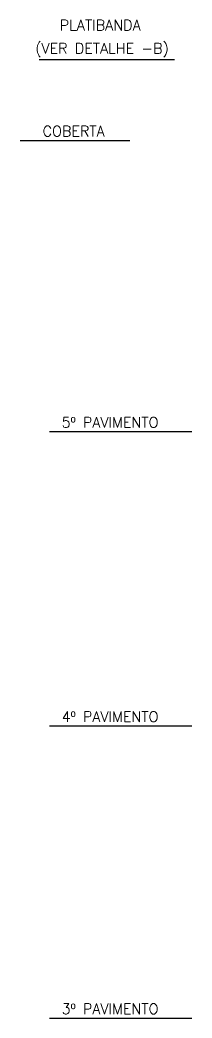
# Model space of a CAD drawing. Header units: millimetres. Extents: x 42 to 552, y 43 to 535.
# Drawn here: x 478.42 to 480.06, y 504.54 to 514.07 of the extents above; entities that cross this region are included whole.
import ezdxf

# ---------------------------------------------------------------- set-up
doc = ezdxf.new("R2010")
doc.units = ezdxf.units.MM
doc.header["$LTSCALE"] = 0.75
doc.header["$MEASUREMENT"] = 0
doc.layers.add('PENA_01', color=1, linetype='Continuous')
doc.layers.add('Textos', color=144, linetype='Continuous')
doc.styles.add('R80', font='romans.shx')

msp = doc.modelspace()

# ---------------------------------------------------------------- linework, layer by layer
at = {"layer": 'PENA_01', "linetype": 'Continuous'}
for p, q in [((478.6003, 513.6898), (479.8895, 513.6898)), ((478.4191, 512.9192), (479.4659, 512.9192)), ((478.6995, 510.1403), (480.057, 510.1403)), ((478.6995, 507.3294), (480.057, 507.3294)), ((478.6995, 504.5403), (480.057, 504.5403))]:
    msp.add_line(p, q, dxfattribs=at)

# ---------------------------------------------------------------- texts
at = {"layer": 'Textos', "style": 'R80'}
for s, p in [('PLATIBANDA', (478.7973, 513.9687)), ('(VER DETALHE -B)', (478.564, 513.7476)), ('COBERTA', (478.6342, 512.9568)), ('5º PAVIMENTO', (478.8157, 510.1779)), ('4º PAVIMENTO', (478.8157, 507.367)), ('3º PAVIMENTO', (478.8157, 504.5779))]:
    msp.add_text(s, height=0.1, dxfattribs=at).set_placement(p)

doc.saveas('drawing.dxf')
